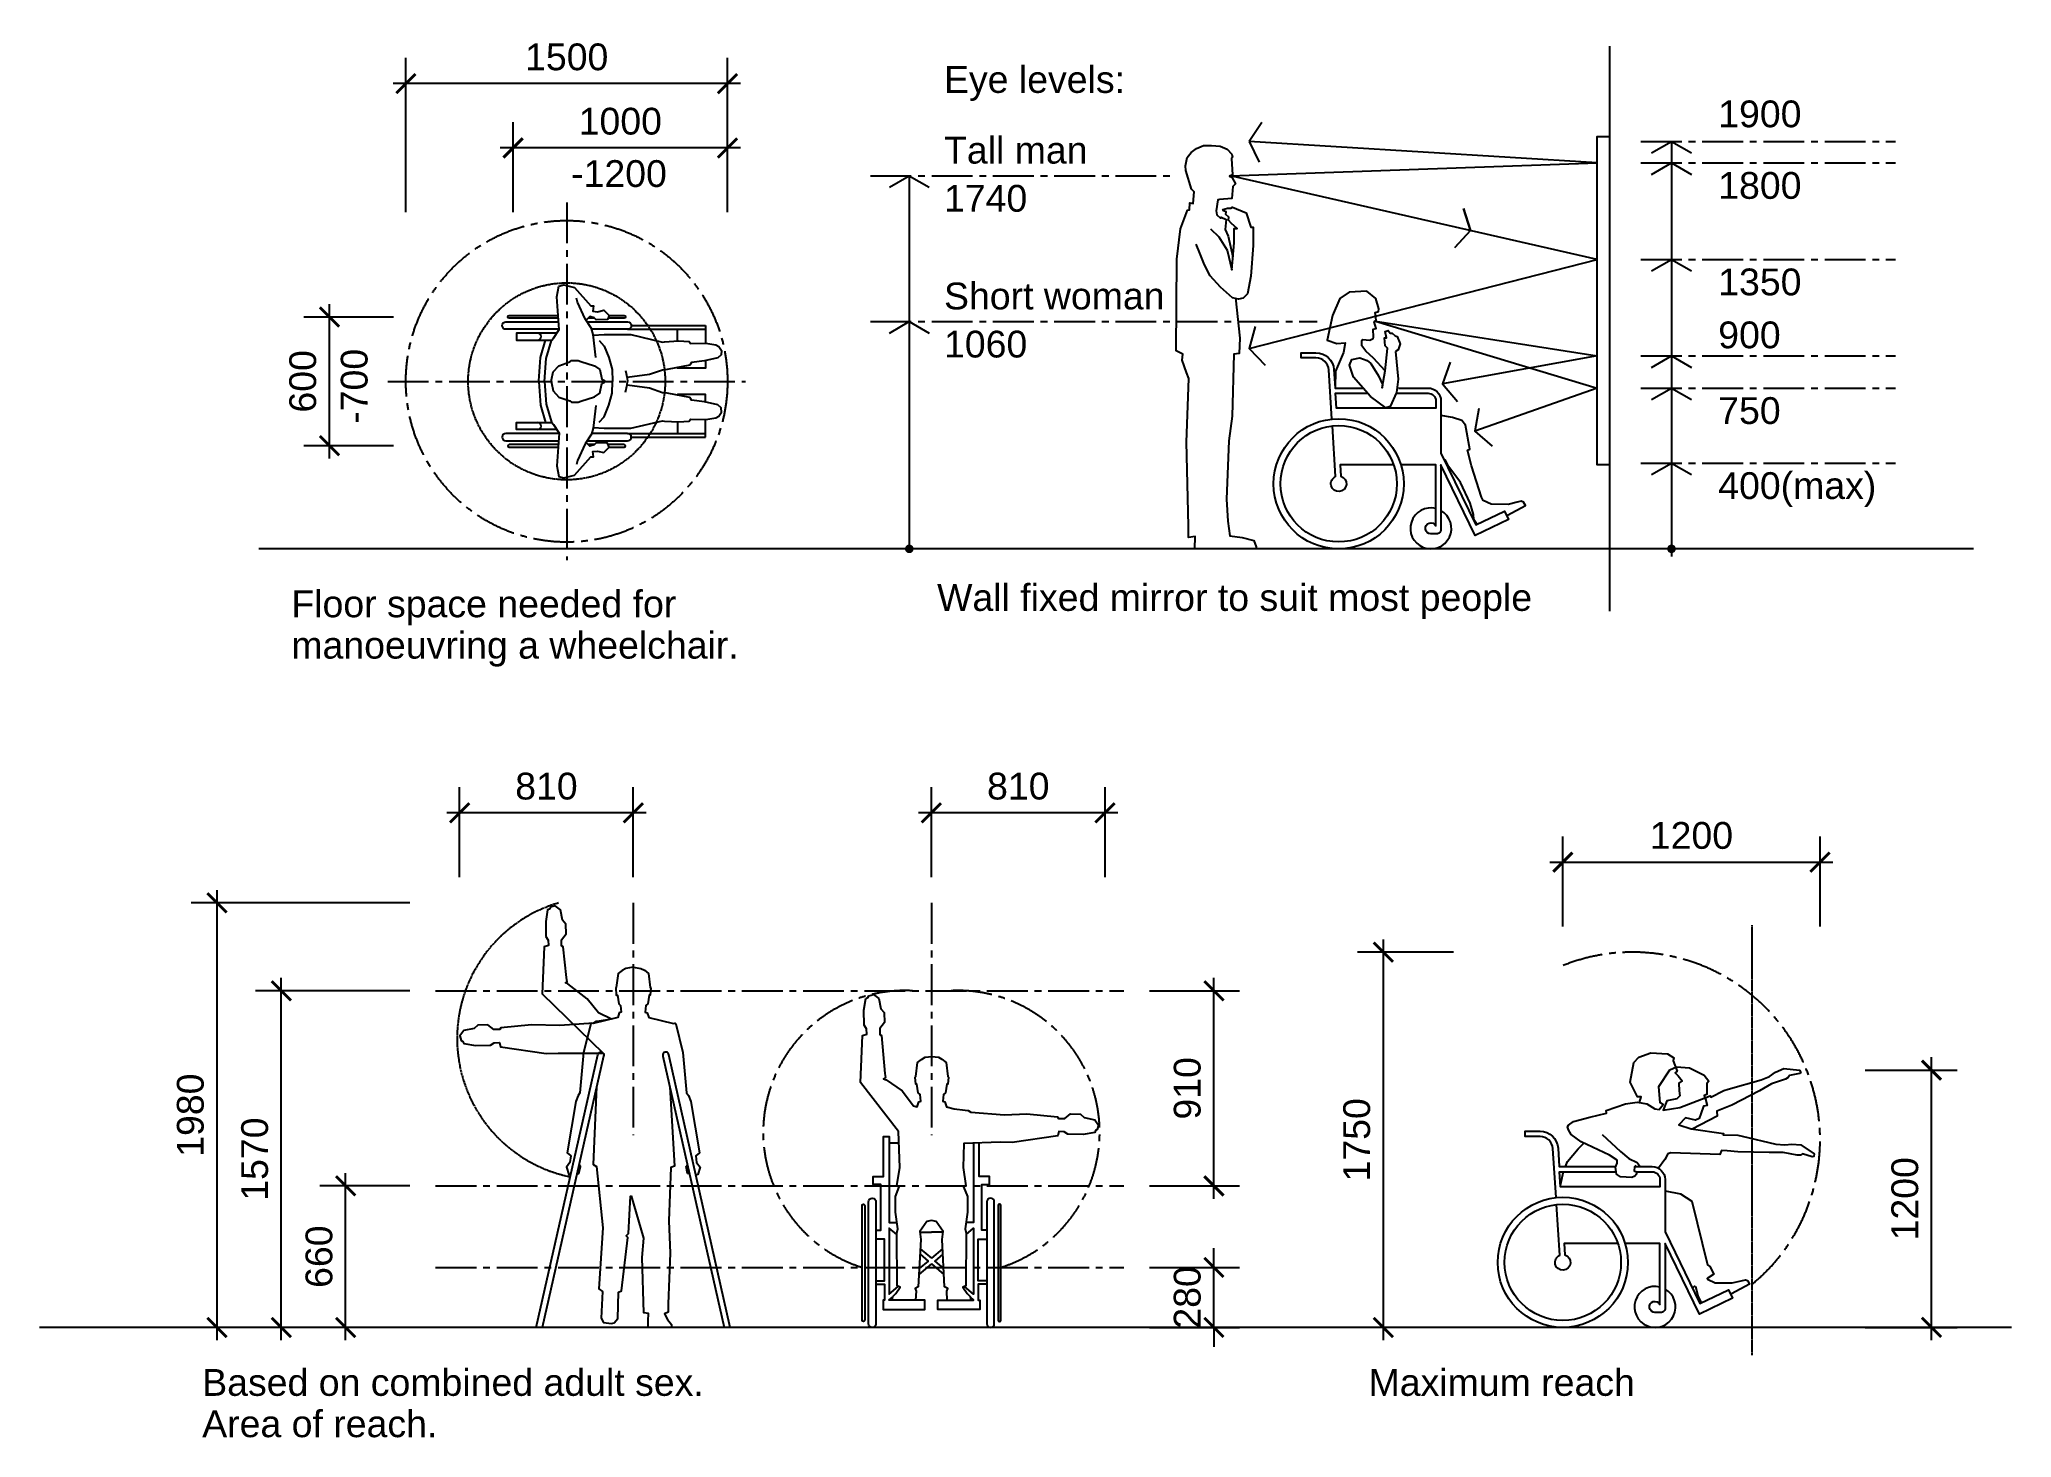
# Model space of a CAD drawing. Header units: millimetres. Extents: x -1611 to 7587, y -514 to 6007.
import ezdxf

# ---------------------------------------------------------------- set-up
doc = ezdxf.new("R2010")
doc.units = ezdxf.units.MM
doc.header["$LTSCALE"] = 10
doc.linetypes.add('CENTER2', pattern=[28.575, 19.05, -3.175, 3.175, -3.175])
doc.linetypes.add('RCENTER', pattern=[1.4375, 1.25, -0.0625, 0.0625, -0.0625])
doc.layers.get('0').update_dxf_attribs({"linetype": 'CONTINUOUS'})
doc.layers.get('Defpoints').update_dxf_attribs({"color": 8, "linetype": 'CONTINUOUS'})
doc.layers.add('Annotations', color=8, linetype='CONTINUOUS')
doc.layers.add('Center Lines', color=8, linetype='CENTER2')
doc.styles.get("Standard").update_dxf_attribs({"font": 'arial.ttf'})
doc.dimstyles.new('ROMANS', dxfattribs={"dimscale": 50, "dimtxt": 2.5, "dimasz": 1.8, "dimexe": 2.4, "dimexo": 2.4, "dimgap": 1.2, "dimtad": 1, "dimdec": 0, "dimrnd": 1, "dimzin": 3, "dimdsep": 46, "dimtxsty": 'Standard', "dimblk1": 'ARCHTICK', "dimblk2": 'ARCHTICK', "dimsah": 1, "dimcen": 1.2, "dimdle": 1.2, "dimclrd": 256, "dimclre": 256, "dimclrt": 256, "dimadec": 1, "dimazin": 0, "dimtfac": 0.75, "dimtdec": 0, "dimtix": 1, "dimtmove": 2, "dimatfit": 3, "dimfxl": 0, "dimfrac": 1, "dimtolj": 1, "dimtzin": 3, "dimarcsym": 0})

# ---------------------------------------------------------------- blocks, each defined once
blk = doc.blocks.new('_ArchTick')
at = {"color": 0, "linetype": 'ByBlock', "const_width": 0.15}
blk.add_lwpolyline([(-0.5, -0.5), (0.5, 0.5)], dxfattribs=at)
blk = doc.blocks.new('*D4')
at = {"layer": 'Annotations', "linetype": 'Continuous', "lineweight": -2}
for p, q in [((2549, 2100), (2549, 2520)), ((3359, 2100), (3359, 2520)), ((3419, 2400), (2489, 2400))]:
    blk.add_line(p, q, dxfattribs=at)
at = {"layer": 'Defpoints', "color": 0, "linetype": 'Continuous'}
for p in [(2549, 2400), (2549, 1980), (3359, 1980)]:
    blk.add_point(p, dxfattribs=at)
at = {"layer": 'Annotations', "linetype": 'Continuous', "lineweight": -2, "xscale": 90, "yscale": 90, "zscale": 90, "rotation": 180}
blk.add_blockref('_ArchTick', (2549, 2400), dxfattribs=at)
at = {"layer": 'Annotations', "linetype": 'Continuous', "lineweight": -2, "xscale": 90, "yscale": 90, "zscale": 90}
blk.add_blockref('_ArchTick', (3359, 2400), dxfattribs=at)
at = {"layer": 'Annotations', "linetype": 'Continuous', "insert": (2954, 2523.8), "char_height": 125, "attachment_point": 5}
blk.add_mtext('\\A1;810', dxfattribs=at)
blk = doc.blocks.new('*D5')
at = {"layer": 'Annotations', "linetype": 'Continuous', "lineweight": -2}
for p, q in [((-783.1, -60), (-783.1, 2040)), ((116, 1980), (-903.1, 1980)), ((116, 0), (-903.1, 0))]:
    blk.add_line(p, q, dxfattribs=at)
at = {"layer": 'Defpoints', "color": 0, "linetype": 'Continuous'}
for p in [(-783.1, 1980), (236, 1980), (236, 0)]:
    blk.add_point(p, dxfattribs=at)
at = {"layer": 'Annotations', "linetype": 'Continuous', "lineweight": -2, "xscale": 90, "yscale": 90, "zscale": 90}
for p, rotation in [((-783.1, 1980), 90), ((-783.1, 0), 270)]:
    blk.add_blockref('_ArchTick', p, dxfattribs=dict(at, rotation=rotation))
at = {"layer": 'Annotations', "linetype": 'Continuous', "insert": (-906.9, 990), "char_height": 125, "attachment_point": 5, "rotation": 90}
blk.add_mtext('\\A1;1980', dxfattribs=at)
blk = doc.blocks.new('*D6')
at = {"layer": 'Annotations', "linetype": 'Continuous', "lineweight": -2}
for p, q in [((116, 1570), (-603.1, 1570)), ((-483.1, -60), (-483.1, 1630)), ((116, 0), (-603.1, 0))]:
    blk.add_line(p, q, dxfattribs=at)
at = {"layer": 'Defpoints', "color": 0, "linetype": 'Continuous'}
for p in [(-483.1, 1570), (236, 1570), (236, 0)]:
    blk.add_point(p, dxfattribs=at)
at = {"layer": 'Annotations', "linetype": 'Continuous', "lineweight": -2, "xscale": 90, "yscale": 90, "zscale": 90}
for p, rotation in [((-483.1, 1570), 90), ((-483.1, 0), 270)]:
    blk.add_blockref('_ArchTick', p, dxfattribs=dict(at, rotation=rotation))
at = {"layer": 'Annotations', "linetype": 'Continuous', "insert": (-606.9, 785), "char_height": 125, "attachment_point": 5, "rotation": 90}
blk.add_mtext('\\A1;1570', dxfattribs=at)
blk = doc.blocks.new('*D7')
at = {"layer": 'Annotations', "linetype": 'Continuous', "lineweight": -2}
for p, q in [((348.4, 2100), (348.4, 2520)), ((1158.4, 2100), (1158.4, 2520)), ((1218.4, 2400), (288.4, 2400))]:
    blk.add_line(p, q, dxfattribs=at)
at = {"layer": 'Defpoints', "color": 0, "linetype": 'Continuous'}
for p in [(348.4, 2400), (348.4, 1980), (1158.4, 1980)]:
    blk.add_point(p, dxfattribs=at)
at = {"layer": 'Annotations', "linetype": 'Continuous', "lineweight": -2, "xscale": 90, "yscale": 90, "zscale": 90, "rotation": 180}
blk.add_blockref('_ArchTick', (348.4, 2400), dxfattribs=at)
at = {"layer": 'Annotations', "linetype": 'Continuous', "lineweight": -2, "xscale": 90, "yscale": 90, "zscale": 90}
blk.add_blockref('_ArchTick', (1158.4, 2400), dxfattribs=at)
at = {"layer": 'Annotations', "linetype": 'Continuous', "insert": (753.4, 2523.8), "char_height": 125, "attachment_point": 5}
blk.add_mtext('\\A1;810', dxfattribs=at)
blk = doc.blocks.new('*D8')
at = {"layer": 'Annotations', "linetype": 'Continuous', "lineweight": -2}
for p, q in [((116, 660), (-303.1, 660)), ((-183.1, -60), (-183.1, 720)), ((116, 0), (-303.1, 0))]:
    blk.add_line(p, q, dxfattribs=at)
at = {"layer": 'Defpoints', "color": 0, "linetype": 'Continuous'}
for p in [(-183.1, 660), (236, 660), (236, 0)]:
    blk.add_point(p, dxfattribs=at)
at = {"layer": 'Annotations', "linetype": 'Continuous', "lineweight": -2, "xscale": 90, "yscale": 90, "zscale": 90}
for p, rotation in [((-183.1, 660), 90), ((-183.1, 0), 270)]:
    blk.add_blockref('_ArchTick', p, dxfattribs=dict(at, rotation=rotation))
at = {"layer": 'Annotations', "linetype": 'Continuous', "insert": (-306.9, 330), "char_height": 125, "attachment_point": 5, "rotation": 90}
blk.add_mtext('\\A1;660', dxfattribs=at)
blk = doc.blocks.new('*D9')
at = {"layer": 'Annotations', "linetype": 'Continuous', "lineweight": -2}
for p, q in [((4984, 1750), (4536.9, 1750)), ((4656.9, -60), (4656.9, 1810)), ((4984, 0), (4536.9, 0))]:
    blk.add_line(p, q, dxfattribs=at)
at = {"layer": 'Defpoints', "color": 0, "linetype": 'Continuous'}
for p in [(4656.9, 1750), (5104, 1750), (5104, 0)]:
    blk.add_point(p, dxfattribs=at)
at = {"layer": 'Annotations', "linetype": 'Continuous', "lineweight": -2, "xscale": 90, "yscale": 90, "zscale": 90}
for p, rotation in [((4656.9, 1750), 90), ((4656.9, 0), 270)]:
    blk.add_blockref('_ArchTick', p, dxfattribs=dict(at, rotation=rotation))
at = {"layer": 'Annotations', "linetype": 'Continuous', "insert": (4533.1, 875), "char_height": 125, "attachment_point": 5, "rotation": 90}
blk.add_mtext('\\A1;1750', dxfattribs=at)
blk = doc.blocks.new('*D10')
at = {"layer": 'Annotations', "linetype": 'Continuous', "lineweight": -2}
for p, q in [((3566.5, 1570), (3986.5, 1570)), ((3866.5, 600), (3866.5, 1630)), ((3566.5, 660), (3986.5, 660))]:
    blk.add_line(p, q, dxfattribs=at)
at = {"layer": 'Defpoints', "color": 0, "linetype": 'Continuous'}
for p in [(3446.5, 1570), (3866.5, 1570), (3446.5, 660)]:
    blk.add_point(p, dxfattribs=at)
at = {"layer": 'Annotations', "linetype": 'Continuous', "lineweight": -2, "xscale": 90, "yscale": 90, "zscale": 90}
for p, rotation in [((3866.5, 1570), 90), ((3866.5, 660), 270)]:
    blk.add_blockref('_ArchTick', p, dxfattribs=dict(at, rotation=rotation))
at = {"layer": 'Annotations', "linetype": 'Continuous', "insert": (3742.7, 1115), "char_height": 125, "attachment_point": 5, "rotation": 90}
blk.add_mtext('\\A1;910', dxfattribs=at)
blk = doc.blocks.new('*D11')
at = {"layer": 'Annotations', "linetype": 'Continuous', "lineweight": -2}
for p, q in [((3866.5, 280), (3866.5, 370)), ((3566.5, 280), (3986.5, 280)), ((3866.5, 0), (3866.5, 280)), ((3566.5, 0), (3986.5, 0)), ((3866.5, 0), (3866.5, -90))]:
    blk.add_line(p, q, dxfattribs=at)
at = {"layer": 'Defpoints', "color": 0, "linetype": 'Continuous'}
for p in [(3446.5, 280), (3866.5, 280), (3446.5, 0)]:
    blk.add_point(p, dxfattribs=at)
at = {"layer": 'Annotations', "linetype": 'Continuous', "lineweight": -2, "xscale": 90, "yscale": 90, "zscale": 90}
for p, rotation in [((3866.5, 280), 270), ((3866.5, 0), 90)]:
    blk.add_blockref('_ArchTick', p, dxfattribs=dict(at, rotation=rotation))
at = {"layer": 'Annotations', "linetype": 'Continuous', "insert": (3742.7, 140), "char_height": 125, "attachment_point": 5, "rotation": 90}
blk.add_mtext('\\A1;280', dxfattribs=at)
blk = doc.blocks.new('*D12')
at = {"layer": 'Annotations', "linetype": 'Continuous', "lineweight": -2}
for p, q in [((6903.4, 1200), (7333.3, 1200)), ((7213.3, -60), (7213.3, 1260)), ((6903.4, 0), (7333.3, 0))]:
    blk.add_line(p, q, dxfattribs=at)
at = {"layer": 'Defpoints', "color": 0, "linetype": 'Continuous'}
for p in [(6783.4, 1200), (7213.3, 1200), (6783.4, 0)]:
    blk.add_point(p, dxfattribs=at)
at = {"layer": 'Annotations', "linetype": 'Continuous', "lineweight": -2, "xscale": 90, "yscale": 90, "zscale": 90}
for p, rotation in [((7213.3, 1200), 90), ((7213.3, 0), 270)]:
    blk.add_blockref('_ArchTick', p, dxfattribs=dict(at, rotation=rotation))
at = {"layer": 'Annotations', "linetype": 'Continuous', "insert": (7089.5, 600), "char_height": 125, "attachment_point": 5, "rotation": 90}
blk.add_mtext('\\A1;1200', dxfattribs=at)
blk = doc.blocks.new('*D13')
at = {"layer": 'Annotations', "linetype": 'Continuous', "lineweight": -2}
for p, q in [((5493.7, 1870), (5493.7, 2290)), ((6693.7, 1870), (6693.7, 2290)), ((5433.7, 2170), (6753.7, 2170))]:
    blk.add_line(p, q, dxfattribs=at)
at = {"layer": 'Defpoints', "color": 0, "linetype": 'Continuous'}
for p in [(6693.7, 2170), (5493.7, 1750), (6693.7, 1750)]:
    blk.add_point(p, dxfattribs=at)
at = {"layer": 'Annotations', "linetype": 'Continuous', "lineweight": -2, "xscale": 90, "yscale": 90, "zscale": 90, "rotation": 180}
blk.add_blockref('_ArchTick', (5493.7, 2170), dxfattribs=at)
at = {"layer": 'Annotations', "linetype": 'Continuous', "lineweight": -2, "xscale": 90, "yscale": 90, "zscale": 90}
blk.add_blockref('_ArchTick', (6693.7, 2170), dxfattribs=at)
at = {"layer": 'Annotations', "linetype": 'Continuous', "insert": (6093.7, 2293.8), "char_height": 125, "attachment_point": 5}
blk.add_mtext('\\A1;1200', dxfattribs=at)
blk = doc.blocks.new('*D1')
at = {"layer": 'Annotations', "linetype": 'Continuous', "lineweight": -2}
for p, q in [((97.9, 5201.1), (97.9, 5921.1)), ((1597.8, 5501.1), (1597.8, 5921.1)), ((1657.8, 5801.1), (37.9, 5801.1))]:
    blk.add_line(p, q, dxfattribs=at)
at = {"layer": 'Defpoints', "color": 0, "linetype": 'Continuous'}
for p in [(97.9, 5801.1), (1597.8, 5381.1), (97.9, 5081.1)]:
    blk.add_point(p, dxfattribs=at)
at = {"layer": 'Annotations', "linetype": 'Continuous', "lineweight": -2, "xscale": 90, "yscale": 90, "zscale": 90, "rotation": 180}
blk.add_blockref('_ArchTick', (97.9, 5801.1), dxfattribs=at)
at = {"layer": 'Annotations', "linetype": 'Continuous', "lineweight": -2, "xscale": 90, "yscale": 90, "zscale": 90}
blk.add_blockref('_ArchTick', (1597.8, 5801.1), dxfattribs=at)
at = {"layer": 'Annotations', "linetype": 'Continuous', "insert": (847.9, 5924.9), "char_height": 125, "attachment_point": 5}
blk.add_mtext('\\A1;1500', dxfattribs=at)
blk = doc.blocks.new('*D2')
at = {"layer": 'Annotations', "linetype": 'Continuous', "lineweight": -2}
for p, q in [((40.4, 4712.4), (-378.6, 4712.4)), ((-258.6, 4052.4), (-258.6, 4772.4)), ((40.4, 4112.4), (-378.6, 4112.4))]:
    blk.add_line(p, q, dxfattribs=at)
at = {"layer": 'Defpoints', "color": 0, "linetype": 'Continuous'}
for p in [(-258.6, 4712.4), (160.4, 4712.4), (160.4, 4112.4)]:
    blk.add_point(p, dxfattribs=at)
at = {"layer": 'Annotations', "linetype": 'Continuous', "lineweight": -2, "xscale": 90, "yscale": 90, "zscale": 90}
for p, rotation in [((-258.6, 4712.4), 90), ((-258.6, 4112.4), 270)]:
    blk.add_blockref('_ArchTick', p, dxfattribs=dict(at, rotation=rotation))
at = {"layer": 'Annotations', "linetype": 'Continuous', "insert": (-382.5, 4412.4), "char_height": 125, "attachment_point": 5, "rotation": 90}
blk.add_mtext('\\A1;600', dxfattribs=at)
blk = doc.blocks.new('*D3')
at = {"layer": 'Annotations', "linetype": 'Continuous', "lineweight": -2}
for p, q in [((597.9, 5201.1), (597.9, 5621.1)), ((1597.8, 5201.1), (1597.8, 5621.1)), ((1657.8, 5501.1), (537.9, 5501.1))]:
    blk.add_line(p, q, dxfattribs=at)
at = {"layer": 'Defpoints', "color": 0, "linetype": 'Continuous'}
for p in [(597.9, 5501.1), (597.9, 5081.1), (1597.8, 5081.1)]:
    blk.add_point(p, dxfattribs=at)
at = {"layer": 'Annotations', "linetype": 'Continuous', "lineweight": -2, "xscale": 90, "yscale": 90, "zscale": 90, "rotation": 180}
blk.add_blockref('_ArchTick', (597.9, 5501.1), dxfattribs=at)
at = {"layer": 'Annotations', "linetype": 'Continuous', "lineweight": -2, "xscale": 90, "yscale": 90, "zscale": 90}
blk.add_blockref('_ArchTick', (1597.8, 5501.1), dxfattribs=at)
at = {"layer": 'Annotations', "linetype": 'Continuous', "insert": (1097.9, 5624.9), "char_height": 125, "attachment_point": 5}
blk.add_mtext('\\A1;1000', dxfattribs=at)

msp = doc.modelspace()

# ---------------------------------------------------------------- linework, layer by layer
at = {"color": 0, "linetype": 'ByBlock'}
for p, q in [((5713.1, 3341.3), (5713.1, 5976.1)), ((1131.8, 4655), (1495.2, 4655)), ((1149.1, 4672.9), (1495.2, 4672.9)), ((1364.2, 4601.2), (1364.2, 4655)), ((1495.2, 4672.9), (1495.2, 4590.7)), ((1495.2, 4151.8), (1495.2, 4234)), ((1131.8, 4169.7), (1495.2, 4169.7)), ((1149.1, 4151.8), (1495.2, 4151.8)), ((1364.2, 4223.5), (1364.2, 4169.7)), ((2352.9, 860.4), (2397.5, 860.4)), ((2494.9, 444.8), (2549, 444.8)), ((2604.6, 444.8), (2549, 444.8)), ((2549, 296.4), (2490.7, 246.9)), ((2497.1, 366.9), (2549, 322.9)), ((2600.8, 366.9), (2549, 322.9)), ((2549, 296.4), (2607.2, 246.9))]:
    msp.add_line(p, q, dxfattribs=at)
at = {"color": 0, "linetype": 'Continuous'}
for p, q in [((7409.9, 3631.1), (-588.2, 3631.1)), ((7586.7, 0), (-1611.2, 0))]:
    msp.add_line(p, q, dxfattribs=at)
at = {"color": 0, "linetype": 'RCENTER'}
msp.add_line((6376.1, -128.7), (6376.1, 1875.6), dxfattribs=at)
at = {"color": 0, "linetype": 'ByBlock'}
for points in [[(5713.1, 4023.3), (5653.2, 4023.3), (5653.2, 5554.8), (5713.1, 5554.8)], [(3778.1, 3630.7), (3779.2, 3688.9), (3747.4, 3683.4), (3747.4, 3738.2), (3738.9, 4128.2), (3749, 4425.4), (3738.9, 4453.3), (3718.6, 4511.7), (3721.1, 4539.7), (3690.6, 4554.9), (3693.1, 4981.5), (3710.9, 5123.8), (3744, 5210.1), (3752, 5212.3), (3754.7, 5244.4), (3769.2, 5242.3), (3775, 5295.5), (3762.5, 5309.3), (3734.9, 5395.1), (3733.5, 5417.2), (3741.8, 5455.9), (3759.8, 5479.5), (3784.7, 5498.8), (3817.9, 5512.7), (3855.3, 5512.7), (3895.4, 5508.5), (3928.6, 5494.7), (3950.7, 5472.5), (3953.5, 5457.3), (3948, 5451.8), (3953.5, 5375.7), (3939.7, 5368.8), (3950.7, 5365.1), (3967.3, 5334.2), (3954.9, 5321.8), (3949.3, 5265.1), (3892.6, 5260.9), (3884.3, 5259.6), (3877.4, 5207), (3880, 5188.9), (3897.8, 5173.3), (3900.9, 5178), (3923.1, 5166.9), (3919.1, 5121.2), (3932.7, 5089.4), (3955.4, 4992.9)], [(3851.1, 5124), (3889.8, 5086.7), (3928.6, 5024.4), (3950.7, 4931.8), (3960.4, 5059), (3961.4, 5125.4), (3974.2, 5125.4), (3948, 5148.9), (3934.7, 5164.1), (3936.6, 5178), (3921.7, 5190.4), (3923.1, 5202.9), (3910.6, 5207), (3907.8, 5213.9), (3930, 5219.7), (3945.2, 5219.7), (3953.5, 5225), (4017.1, 5198.7), (4017.1, 5198.7), (4039.3, 5130.9), (4049.3, 5130.9), (4049, 5046.6), (4039.3, 4902.7), (4022.7, 4821.1), (4003.3, 4800.4), (3981.2, 4794.9), (3953.5, 4801.8), (3896.8, 4851.6), (3849.7, 4904.1), (3822, 4955.3), (3801.3, 5010.6), (3783.3, 5052.1)], [(744.6, 4412.4), (752.4, 4518.7), (777.1, 4603.4), (786.4, 4613.3), (812.7, 4654.4), (801.5, 4806.1), (811.6, 4856.6), (835.2, 4862.2), (883.5, 4849.9), (960, 4764.5), (972.3, 4764.2), (969.8, 4739.7), (991.4, 4737.2), (1021.8, 4744), (1045.4, 4719.3), (1038.6, 4701.3), (984.7, 4699), (976.5, 4708.6), (956.2, 4714.4), (938.6, 4697.4)], [(983.8, 4524.2), (970.9, 4630.9), (963.4, 4658.9), (934.3, 4704.1), (897.6, 4781.6), (893.3, 4799.9)], [(3967.1, 4801.1), (3987, 4614.3), (3984.8, 4541.7), (3959.5, 4538.4), (3950.9, 4249.4), (3935.4, 4135.3), (3925.7, 3862.8), (3931.5, 3760.3), (3940.9, 3691.5), (3998.7, 3684.2), (4051.9, 3670.4), (4063.8, 3640.2), (4064.1, 3630.9)], [(4665.3, 4461.6), (4665.3, 4461.6), (4610.8, 4520.5), (4574.6, 4552.8), (4557.1, 4577.6), (4556.2, 4603.3), (4558.9, 4607), (4593.9, 4605.1), (4609.5, 4611.6), (4610.4, 4618), (4609.5, 4655.5), (4623.3, 4658.4), (4613.2, 4689.7), (4623.3, 4697), (4618.7, 4733.8), (4634.3, 4737.4), (4635.1, 4751.1), (4621.8, 4798.3), (4579.3, 4832.3), (4497, 4829), (4453.8, 4799), (4419.8, 4719.3), (4394.4, 4604.9), (4439.5, 4588.6), (4478.1, 4591.4), (4470.7, 4547.3), (4433.9, 4459.1), (4432.1, 4382.8)], [(801.6, 4637), (614.1, 4637), (614.1, 4604.7), (778.4, 4604.7)], [(717.8, 4414.3), (725.8, 4523.5), (749.5, 4604.7)], [(971.3, 4627.4), (1022, 4630.4), (1146.7, 4630.4), (1294.6, 4595.7), (1304.5, 4597.4), (1369, 4601.5), (1419.4, 4598.2), (1426, 4588.3), (1496.2, 4590.7), (1543.2, 4582.3), (1556.7, 4574.9), (1570.5, 4556.3), (1568.2, 4535.4), (1552.8, 4521.9), (1490.8, 4508.4), (1430.1, 4500.3), (1425.9, 4492.7), (1422.7, 4487.5), (1316.9, 4466.9), (1294.6, 4465.2), (1233.5, 4443.8), (1129.4, 4429.9)], [(999.1, 4602.9), (1022.1, 4577.1), (1043.9, 4524.1), (1059.4, 4467.3), (1061.1, 4412.4)], [(4676.6, 4565.5), (4676, 4566.7), (4665, 4578.5), (4662.8, 4614.9), (4671.6, 4615.3), (4665.9, 4645.1), (4678.6, 4649), (4688.7, 4636.8), (4697.9, 4637.2), (4711.5, 4624.1), (4721.6, 4621.9), (4735.2, 4588.1), (4725.5, 4558.8), (4714.1, 4552.2)], [(777.4, 4412.4), (777.4, 4419.1), (785.2, 4456.5), (810.8, 4485.5), (862.4, 4503.2), (869.7, 4509.1), (901.2, 4509.6), (914.4, 4505.1), (976.8, 4484.9), (1001.9, 4467.8), (1011.7, 4423.1), (1024, 4415.6), (1024.3, 4412.4)], [(1495.2, 4510.6), (1495.2, 4473.8), (1364.2, 4473.8), (1364.2, 4476.1)], [(4714.1, 4552.2), (4726.1, 4422.5), (4718.4, 4360.9), (4688.7, 4294.8), (4667.8, 4288.2), (4596.2, 4342.2), (4517, 4431.3), (4498.3, 4488.5), (4509.3, 4514.9), (4547.8, 4522.6), (4580.6, 4509.4), (4598, 4495.7), (4634.4, 4438.8), (4652.4, 4397.2), (4651.9, 4381.5), (4665.3, 4461.6), (4676.6, 4565.5)], [(1121.7, 4462.6), (1129.9, 4427.9), (1131.5, 4412.4)], [(717.8, 4410.4), (725.8, 4301.2), (749.5, 4220)], [(744.6, 4412.4), (752.4, 4306), (777.1, 4221.3), (786.4, 4211.4), (812.7, 4170.3), (801.5, 4018.6), (811.6, 3968.1), (835.2, 3962.5), (883.5, 3974.8), (960, 4060.2), (972.3, 4060.5), (969.8, 4085), (991.4, 4087.5), (1021.8, 4080.7), (1045.4, 4105.4), (1038.6, 4123.4), (984.7, 4125.7), (976.5, 4116.1), (956.2, 4110.3), (938.6, 4127.3)], [(777.4, 4412.4), (777.4, 4405.6), (785.2, 4368.2), (810.8, 4339.2), (862.4, 4321.5), (869.7, 4315.6), (901.2, 4315.1), (914.4, 4319.6), (976.8, 4339.8), (1001.9, 4356.9), (1011.7, 4401.6), (1024, 4409.1), (1024.3, 4412.4)], [(971.3, 4197.3), (1022, 4194.3), (1146.7, 4194.3), (1294.6, 4229), (1304.5, 4227.3), (1369, 4223.2), (1419.4, 4226.5), (1426, 4236.4), (1496.2, 4234), (1543.2, 4242.4), (1556.7, 4249.8), (1570.5, 4268.4), (1568.2, 4289.3), (1552.8, 4302.8), (1490.8, 4316.3), (1430.1, 4324.4), (1425.9, 4332), (1422.7, 4337.2), (1316.9, 4357.8), (1294.6, 4359.5), (1233.5, 4380.9), (1129.4, 4394.8)], [(999.1, 4221.8), (1022.1, 4247.6), (1043.9, 4300.6), (1059.4, 4357.4), (1061.1, 4412.4)], [(1121.7, 4362.1), (1129.9, 4396.8), (1131.5, 4412.4)], [(1495.2, 4314.1), (1495.2, 4350.9), (1364.2, 4350.9), (1364.2, 4348.6)], [(983.8, 4300.5), (970.9, 4193.8), (963.4, 4165.8), (934.3, 4120.6), (897.6, 4043.1), (893.3, 4024.8)], [(5231, 3786.3), (5235.1, 3788.5), (5319.9, 3832.8), (5310, 3849.6), (5300.2, 3853.5), (5280.4, 3848.6), (5239, 3838.7), (5159.2, 3839.7), (5122.7, 3856.5), (5114.8, 3872.2), (5068.2, 4017.7), (5048.8, 4091.8), (5060, 4096.7), (5039.5, 4207.5), (5023.1, 4229.4), (4979.3, 4243.1), (4925.5, 4252.4)], [(801.6, 4187.7), (614.1, 4187.7), (614.1, 4220), (778.4, 4220)], [(5094.2, 3745.5), (5078.9, 3768.4), (5076.5, 3791.1), (5060.9, 3843.8), (5016.6, 3940.3), (4962.7, 4013.3), (4945.5, 4046.6), (4941.4, 4044.8)], [(1057.1, 1438.1), (996.8, 1466.9), (943.5, 1532.4), (853.8, 1602.7), (841.6, 1607.5), (850.1, 1612.4), (846.7, 1631.7), (831.9, 1774.8), (824, 1779.5), (824, 1807.8), (846.1, 1835.6), (844.3, 1881.5), (828.9, 1899.3), (818.9, 1947.9), (794, 1965.7), (772.6, 1959.8), (767.9, 1951.5), (758.4, 1947.9), (750.1, 1893.3), (751.3, 1823.2), (762, 1805.4), (763.2, 1780.5), (743, 1775.7), (734.2, 1555.3), (1018.7, 1278.8)], [(1158.4, 1679.5), (1123.3, 1674.1), (1106.6, 1664.5), (1087.6, 1650.7), (1079.2, 1585.8), (1076.6, 1583.3), (1079.2, 1549.5), (1084.4, 1549.5), (1090.4, 1509.1), (1099.1, 1502.2), (1102.6, 1470), (1093, 1467.4), (1086.1, 1444.9), (971, 1418.1), (964.1, 1419), (959.8, 1415.5), (926.9, 1282.3), (909.5, 1093.6), (901.5, 1082.1), (889.9, 1053.2), (849.5, 814.4), (866.7, 800.8), (863.1, 769.5), (846.5, 747.9), (857.6, 712.6), (866.2, 710.6)], [(1158.4, 1679.5), (1193.4, 1674.1), (1210.2, 1665.5), (1229.2, 1650.7), (1237.6, 1585.8), (1240.2, 1583.3), (1237.5, 1549.5), (1232.4, 1549.5), (1226.3, 1509.1), (1217.6, 1502.2), (1214.2, 1470), (1223.7, 1467.4), (1230.6, 1444.9), (1345.7, 1418.1), (1352.7, 1419), (1357, 1415.5), (1389.9, 1282.3), (1407.2, 1093.6), (1415.3, 1082.1), (1426.8, 1053.2), (1467.2, 814.4), (1450.1, 800.8), (1453.6, 769.5), (1470.2, 747.9), (1459.1, 712.6), (1450.5, 710.6)], [(2365.3, 127.6), (2368.2, 143.7), (2383, 157.5), (2402.8, 187.1), (2388.9, 194), (2387, 439.6), (2392.2, 459.7), (2381.4, 537.1), (2381.4, 610.2), (2398.9, 656.4), (2388.2, 660.7), (2401.1, 745.9), (2395.8, 913.9), (2218.4, 1141.9), (2227.2, 1362.3), (2247.4, 1367.1), (2246.2, 1392), (2235.5, 1409.8), (2234.3, 1479.9), (2242.6, 1534.5), (2252.1, 1538.1), (2256.9, 1546.4), (2278.2, 1552.3), (2303.2, 1534.5), (2313.1, 1485.9), (2328.5, 1468.1), (2330.3, 1422.2), (2308.2, 1394.4), (2308.2, 1366.1), (2316.1, 1361.4), (2331, 1184.3), (2334.4, 1164.9), (2325.9, 1160.1), (2338, 1155.2), (2412.4, 1104), (2464.6, 1033.7), (2464.6, 1033.7), (2482.8, 1029.6), (2489.7, 1052.1), (2499.2, 1054.7), (2495.8, 1086.8), (2487.1, 1093.8), (2481, 1134.2), (2475.9, 1134.2), (2473.2, 1167.9), (2475.8, 1170.5), (2484.2, 1235.4), (2503.2, 1249.2), (2520, 1260.1), (2550.7, 1264.3), (2581.4, 1260.1), (2598.1, 1251.4), (2617.1, 1235.4), (2625.5, 1170.5), (2628.1, 1167.9), (2625.5, 1134.2), (2620.3, 1134.2), (2614.2, 1093.8), (2605.6, 1086.8), (2602.1, 1054.7), (2611.6, 1052.1), (2618.6, 1029.6), (2654.8, 1019.5), (2706.5, 1013), (2720.4, 1012.2), (2732, 1004.5), (2889.4, 992.1), (2994.4, 996.7), (3137.5, 981.9), (3142.1, 974), (3170.5, 974), (3198.3, 996.1), (3244.1, 994.3), (3261.9, 978.8), (3310.6, 968.9), (3328.4, 944), (3322.4, 922.6), (3314.1, 917.9), (3310.6, 908.4), (3255.9, 900.1), (3185.9, 901.3), (3168.1, 911.9), (3143.1, 913.1), (3138.4, 893), (2925.8, 862.1), (2870, 864.5), (2700.5, 857.4), (2696.9, 745.9), (2709.8, 660.7), (2699, 656.4), (2716.5, 610.2), (2716.5, 537.1), (2705.7, 459.7), (2711, 439.6), (2709, 194), (2695.2, 187.1), (2714.9, 157.5), (2729.7, 143.7), (2732.7, 127.6)], [(1057.1, 1438.1), (999.2, 1428.3), (985.2, 1427.5), (973.6, 1419.8), (816.2, 1407.4), (683.7, 1412), (540.6, 1397.2), (535.9, 1389.3), (507.6, 1389.3), (479.8, 1411.4), (433.9, 1409.6), (416.1, 1394.2), (367.5, 1384.3), (349.7, 1359.3), (355.6, 1338), (363.9, 1333.2), (367.5, 1323.7), (422.1, 1315.4), (492.2, 1316.6), (510, 1327.3), (534.9, 1328.5), (539.7, 1308.3), (752.3, 1277.4), (808.1, 1279.8), (1018.7, 1278.8)], [(5834.5, 755.4), (5827.8, 748.7), (5826.7, 730.8), (5837.9, 726.3), (5836.8, 715.3), (5828.9, 705.2), (5816.4, 700), (5762.6, 702.2), (5744.7, 714.6), (5739.1, 746.8), (5746.9, 765.9), (5746.9, 780.4), (5711.1, 803.9), (5580.1, 865.5), (5533.1, 899.1), (5519.6, 921.4), (5515.1, 936), (5519.6, 942.7), (5543.1, 960.6), (5620.4, 980.8), (5697.7, 998.7), (5696.5, 1012.1), (5786.1, 1043.4), (5841, 1050.2), (5885.8, 1043.4), (5922.7, 1019.9), (5943.2, 1016), (5962.5, 1040.5), (5947.2, 1047.8), (5941.6, 1124.3), (5993.3, 1201.2), (6024.4, 1215.5), (6083.9, 1211.5), (6153.3, 1177.3), (6174, 1148.9), (6165.7, 1137.5), (6164.8, 1086), (6152.6, 1081.8), (6159.5, 1064.4), (6167.7, 1035.5), (6149.2, 1031.8), (6136.9, 996.8), (6130.4, 975.1), (6112.4, 966.7), (6066.3, 976.9), (6035.2, 945.6), (6091.8, 925.9), (6243.2, 904.7), (6242, 897.9), (6310.3, 896.8), (6330.5, 892.3), (6487.3, 855.4), (6528.6, 851.2), (6562.5, 854.8), (6604.6, 851.2), (6666, 809), (6665.1, 797.1), (6656.9, 795.3), (6612, 809.5), (6602.8, 804), (6587.2, 804), (6520.8, 816), (6455.4, 815.1), (6310.1, 818.5), (6259.6, 824.1), (6234.4, 825.5), (6225.9, 807.2), (5997, 815), (5982.9, 809.3), (5968.9, 782.7), (5940.2, 742.3)], [(5851.6, 1048.6), (5858.9, 1075.4), (5842.1, 1076.2), (5807.3, 1144.5), (5825, 1235.5), (5848.2, 1260.7), (5904.5, 1280.1), (5981.8, 1275.5), (6011.9, 1257.3), (6008.7, 1243.6), (6027.8, 1195.8), (6018.1, 1187.2), (6031.3, 1173.8), (6050, 1150.4), (6034.5, 1139.8), (6036.7, 1102.8), (6039.2, 1080.3), (6025.8, 1065.6), (5979.4, 1057.1), (5961.4, 1012.6), (6038.9, 1025.8), (6181.7, 1080.1), (6184, 1073.7), (6244.4, 1105.6), (6264.2, 1111.4), (6419.3, 1154.6), (6457.6, 1170.8), (6485.5, 1190.3), (6524.2, 1207.4), (6598.3, 1200.1), (6603.3, 1189.2), (6596.9, 1183.6), (6550.7, 1174.4), (6545.4, 1165.2), (6531.7, 1157.7), (6467.7, 1136.2), (6410.8, 1103.9), (6281.9, 1036.8), (6212.5, 1008.1), (6214.1, 985.5), (6096.3, 925.3)], [(987, 1121.5), (971.8, 760.5), (986.9, 750.5), (1016.1, 464.2), (997.6, 180.6), (1014.4, 167.2), (1008.9, 43.6), (1019, 23.5), (1056.3, 18.2), (1068.7, 21.2), (1087.1, 41.2), (1088.8, 164.7), (1103, 171.2), (1132.7, 420), (1126, 426.7), (1136, 438.4), (1145.2, 612.4), (1149.8, 613.4)], [(1328.9, 1122.8), (1351.4, 752.1), (1332.9, 745.4), (1324.5, 497.2), (1331.2, 346.2), (1321.2, 109.7), (1320.8, 71.7), (1304.2, 63.4), (1318.4, 37.4), (1337.3, 13.8), (1337.3, 0), (1227.3, 0), (1227.3, 31.5), (1229.7, 64.6), (1208.4, 68.1), (1200.1, 326.7), (1207.2, 416.4), (1149.8, 613.4)], [(2290.3, 453.5), (2313.6, 453.5), (2313.6, 666), (2277.4, 666), (2277.4, 704.3), (2326, 704.3), (2326, 890.4), (2352.1, 890.4), (2352.1, 489.9), (2388, 489.9)], [(2745.8, 859.3), (2745.8, 489.9), (2709.9, 489.9)], [(2807.6, 453.5), (2784.3, 453.5), (2784.3, 666), (2820.5, 666), (2820.5, 704.3), (2771.9, 704.3), (2771.9, 860.4)], [(5506.5, 750), (5515.8, 774.3), (5564.9, 833.2), (5591.8, 860)], [(5677.8, 899.6), (5762.4, 820.8), (5802.1, 787.5), (5840.3, 769.8), (5855.2, 750)], [(896, 716.1), (905.1, 717.8), (912.3, 750.3), (905.6, 758.7)], [(1420.8, 716.1), (1411.6, 717.8), (1404.4, 750.3), (1411.2, 758.7)], [(5482.6, 663.6), (5497.6, 726.6)], [(5970.8, 636.9), (6042.8, 623.5), (6095.9, 588.6), (6168.3, 291.3), (6179.9, 284.8), (6198, 248.6), (6166.4, 228.4), (6168, 225.4), (6204.4, 208.6), (6284.3, 207.6), (6325.7, 217.5), (6345.4, 222.4), (6355.3, 218.5), (6365.2, 201.7), (6280.4, 157.4), (6276.3, 155.2)], [(2387, 433.8), (2352.1, 463.4), (2352.1, 155.9), (2394, 191.4)], [(2622.8, 127.6), (2620.2, 169.3), (2625.1, 181.2), (2610.3, 189.1), (2598.5, 410), (2603.4, 447.5), (2570.9, 494.8), (2549, 499), (2527.1, 494.8), (2494.5, 447.5), (2499.5, 410), (2487.6, 189.1), (2472.8, 181.2), (2477.7, 169.3), (2475.1, 127.6)], [(2710.9, 433.8), (2745.8, 463.4), (2745.8, 155.9), (2703.9, 191.4)], [(2290.3, 216.8), (2330.6, 216.8), (2330.6, 411.4), (2290.3, 411.4)], [(2807.6, 216.8), (2767.3, 216.8), (2767.3, 411.4), (2807.6, 411.4)], [(2495.8, 341.5), (2533.3, 309.6), (2492.2, 274.8)], [(2602.2, 341.5), (2564.6, 309.6), (2605.7, 274.8)], [(2290.3, 201.8), (2330.6, 201.8), (2330.6, 127.6), (2323.5, 127.6), (2323.5, 83.5), (2518.9, 83.5), (2518.9, 127.6), (2352.1, 127.6), (2352.1, 129.3), (2366.7, 141.6)], [(2807.6, 201.8), (2767.3, 201.8), (2767.3, 127.6), (2774.5, 127.6), (2774.5, 83.5), (2579, 83.5), (2579, 127.6), (2745.8, 127.6), (2745.8, 129.3), (2731.3, 141.6)], [(6111.8, 193.5), (6097.8, 184.6)], [(6112.1, 192.9), (6122.8, 147.9), (6139.4, 114.4)]]:
    msp.add_lwpolyline(points, dxfattribs=at)
for points in [[(808.8, 4707.5), (579.8, 4707.5, -1), (579.8, 4719.6), (807.9, 4719.6, -1)], [(977.5, 4707.5), (949.1, 4707.5, -1)], [(1115.8, 4719.6, -1), (1115.8, 4707.5), (1041, 4707.5, -1)], [(1045, 4719.6), (1115.8, 4719.6, -1)], [(812.7, 4655), (563.8, 4655, -1), (563.8, 4689.7), (810.1, 4689.7, -1)], [(943.6, 4689.7), (1131.8, 4689.7, -1), (1131.8, 4655), (964.4, 4655, -1)], [(4417, 4236.4), (4402.2, 4465.8, 0.395507), (4342.3, 4521.9), (4273.1, 4521.9), (4273.1, 4546), (4342.3, 4546, -0.395507), (4426.2, 4467.3), (4431.8, 4381.1), (4561.6, 4381.1)], [(4717.5, 4357.1), (4865.5, 4357.1, -0.414214), (4901.5, 4321.1), (4901.5, 4286.9), (4437.8, 4286.9), (4433.3, 4357.1), (4583, 4357.1)], [(4727.6, 4381.1), (4865.5, 4381.1, -0.414214), (4925.5, 4321.1), (4925.5, 4077.6), (5088, 3742.6), (5221, 3807), (5239.9, 3768), (5085.3, 3693), (4925.5, 4022.5), (4925.5, 3720.9, -0.414214), (4905.5, 3700.9), (4878.3, 3700.9, -1.795388), (4901.5, 3738.4), (4901.5, 4022.5), (4738.9, 4022.5)], [(812.7, 4169.7), (563.8, 4169.7, 1), (563.8, 4135), (810.1, 4135, 1)], [(943.6, 4135), (1131.8, 4135, 1), (1131.8, 4169.7), (964.4, 4169.7, 1)], [(4705.1, 4022.5), (4454.8, 4022.5), (4458.2, 3969.5, -5.862675), (4434.2, 3968), (4419, 4204.3, 0.395507)], [(808.8, 4117.2), (579.8, 4117.2, 1), (579.8, 4105.1), (807.9, 4105.1, 1)], [(977.5, 4117.2), (949.1, 4117.2, 1)], [(1115.8, 4105.1, 1), (1115.8, 4117.2), (1041, 4117.2, 1)], [(1045, 4105.1), (1115.8, 4105.1, 1)], [(705.8, 0), (993, 1272, -1.106074), (1020.1, 1265.6), (734.2, 0)], [(1611, 0), (1323.7, 1272, 1.106074), (1296.7, 1265.6), (1582.5, 0)], [(5462.2, 605.3), (5447.5, 834.7, 0.395507), (5387.6, 890.8), (5318.4, 890.8), (5318.4, 914.9), (5387.6, 914.9, -0.395507), (5471.5, 836.2), (5477, 750), (5740.4, 750)], [(5829.1, 750), (5910.8, 750, -0.414214), (5970.8, 690), (5970.8, 446.5), (6133.3, 111.5), (6266.3, 175.9), (6285.2, 136.9), (6130.6, 61.9), (5970.8, 391.4), (5970.8, 89.8, -0.414214), (5950.8, 69.8), (5923.6, 69.8, -1.795388), (5946.8, 107.3), (5946.8, 391.4), (5784.2, 391.4)], [(5837.9, 726), (5910.8, 726, -0.414214), (5946.8, 690), (5946.8, 655.8), (5483.1, 655.8), (5478.6, 726), (5742.2, 726)], [(5750.4, 391.4), (5500.1, 391.4), (5503.5, 338.4, -5.862675), (5479.5, 336.9), (5464.3, 573.2)]]:
    msp.add_lwpolyline(points, format="xyb", dxfattribs=at)
at = {"color": 0}
msp.add_lwpolyline([(4030.3, 4564.8), (4030.3, 4564.8), (4030.3, 4564.8)], dxfattribs=at)
at = {"color": 0, "linetype": 'ByBlock'}
for points in [[(2225.6, 569.3, -1), (2237.8, 569.3), (2237.8, 33.4, -1), (2225.6, 33.4)], [(2255.6, 585.3, -1), (2290.3, 585.3), (2290.3, 17.4, -1), (2255.6, 17.4)], [(2842.3, 585.3, 1), (2807.6, 585.3), (2807.6, 17.4, 1), (2842.3, 17.4)], [(2872.3, 569.3, 1), (2860.2, 569.3), (2860.2, 33.4, 1), (2872.3, 33.4)]]:
    msp.add_lwpolyline(points, format="xyb", close=True, dxfattribs=at)
at = {"color": 0, "linetype": 'RCENTER'}
msp.add_circle((847.8, 4412.4), 459.3, dxfattribs=at)
at = {"color": 0, "linetype": 'ByBlock'}
for centre, radius in [((4448.4, 3934.6), 303.5), ((4448.4, 3934.6), 271.3), ((5493.7, 303.5), 303.5), ((5493.7, 303.5), 271.3)]:
    msp.add_circle(centre, radius, dxfattribs=at)
for centre, radius, start, end in [((712.8, 4620.9), 16.1, 270, 90), ((712.8, 4203.8), 16.1, 270, 90), ((4878.3, 3726.8), 95.7, 75.9759, 60.42329), ((5923.6, 95.7), 95.7, 75.9759, 60.42329)]:
    msp.add_arc(centre, radius, start, end, dxfattribs=at)
at = {"color": 0, "linetype": 'RCENTER'}
msp.add_arc((995.3, 1348.1), 658.5, 106.36923, 258.45069, dxfattribs=at)
at = {"layer": 'Annotations', "linetype": 'Continuous'}
for p, q in [((4089.6, 5620), (4030.3, 5530.4)), ((5653.2, 5431.1), (4030.3, 5530.4)), ((4030.3, 5530.4), (4078.2, 5434.3)), ((5907.6, 5477.4), (6000.7, 5531.1)), ((6000.7, 5531.1), (6000.7, 3595.4)), ((6000.7, 5531.1), (6093.7, 5477.4)), ((3944.2, 5371.1), (5653.2, 5431.1)), ((5907.6, 5377.4), (6000.7, 5431.1)), ((6000.7, 5431.1), (6093.7, 5377.4)), ((2352.7, 5317.4), (2445.8, 5371.1)), ((2445.8, 5371.1), (2445.8, 3631.1)), ((2445.8, 5371.1), (2538.8, 5317.4)), ((5653.2, 4981.1), (3944.2, 5371.1)), ((5031.3, 5218.5), (5062.9, 5115.8)), ((5031.3, 5218.5), (5062.9, 5115.8)), ((5062.9, 5115.8), (4989.9, 5037.1)), ((5062.9, 5115.8), (4989.9, 5037.1)), ((4030.3, 4564.8), (5653.2, 4981.1)), ((5907.6, 4927.4), (6000.7, 4981.1)), ((6000.7, 4981.1), (6093.7, 4927.4)), ((2352.7, 4637.4), (2445.8, 4691.1)), ((2445.8, 4691.1), (2538.8, 4637.4)), ((4619.6, 4692.4), (5653.2, 4381.1)), ((4619.6, 4692.4), (5653.2, 4531.1)), ((5653.2, 4531.1), (4932.9, 4400.7)), ((5907.6, 4477.4), (6000.7, 4531.1)), ((6000.7, 4531.1), (6093.7, 4477.4)), ((5653.2, 4381.1), (5082.8, 4179.9)), ((5907.6, 4327.4), (6000.7, 4381.1)), ((6000.7, 4381.1), (6093.7, 4327.4)), ((5907.6, 3977.4), (6000.7, 4031.1)), ((6000.7, 4031.1), (6093.7, 3977.4))]:
    msp.add_line(p, q, dxfattribs=at)
for points in [[(4989.9, 5037.1), (5062.9, 5115.8), (5031.3, 5218.5)], [(4989.9, 5037.1), (5062.9, 5115.8), (5031.3, 5218.5)], [(4059.2, 4668.2), (4030.3, 4564.8), (4105.4, 4488)], [(4969.1, 4501.8), (4932.9, 4400.7), (5002.3, 4318.7)], [(5102.5, 4285.5), (5082.8, 4179.9), (5164.4, 4110.1)]]:
    msp.add_lwpolyline(points, dxfattribs=at)
at = {"layer": 'Annotations', "linetype": 'Continuous', "const_width": 19.8}
for points in [[(2435.6, 3631.1, 1), (2455.9, 3631.1, 1)], [(5990.5, 3631.1, 1), (6010.8, 3631.1, 1)]]:
    msp.add_lwpolyline(points, format="xyb", close=True, dxfattribs=at)
at = {"layer": 'Center Lines'}
for p, q in [((5857.9, 5531.1), (7045.5, 5531.1)), ((5857.9, 5431.1), (7045.5, 5431.1)), ((2264.4, 5371.1), (3689.8, 5371.1)), ((847.8, 5246.9), (847.8, 3577.8)), ((5857.9, 4981.1), (7045.5, 4981.1)), ((2264.4, 4691.1), (4348.8, 4691.1)), ((5857.9, 4531.1), (7045.5, 4531.1)), ((13.2, 4412.4), (1682.4, 4412.4)), ((5857.9, 4381.1), (7045.5, 4381.1)), ((5857.9, 4031.1), (7045.5, 4031.1)), ((1158.4, 1980), (1158.4, 896.6)), ((2549, 1980), (2549, 896.6)), ((236, 1570), (3446.5, 1570)), ((236, 660), (3446.5, 660)), ((236, 280), (3446.5, 280))]:
    msp.add_line(p, q, dxfattribs=at)
msp.add_circle((847.8, 4412.4), 750, dxfattribs=at)
for centre, radius, start, end in [((5818.7, 875), 875, 309.57161, 111.80375), ((2425.1, 910.1), 660.9, 86.87996, 252.43793), ((2672.9, 910.1), 660.9, 287.56207, 93.12004)]:
    msp.add_arc(centre, radius, start, end, dxfattribs=at)

# ---------------------------------------------------------------- texts
at = {"layer": 'Annotations', "linetype": 'Continuous'}
for s, p in [('Eye levels:', (2607.6, 5757.6)), ('1900', (6218.5, 5597.3)), ('Tall man', (2607.6, 5428)), ('-1200', (868.5, 5318.9)), ('1800', (6218.5, 5263.6)), ('1740', (2607.6, 5203.6)), ('Short woman', (2607.6, 4748)), ('1350', (6218.5, 4813.6)), ('900', (6218.5, 4566.6)), ('1060', (2607.6, 4523.6)), ('750', (6218.5, 4213.6)), ('400(max)', (6218.5, 3863.6)), ('Floor space needed for', (-436.4, 3312.1)), ('Wall fixed mirror to suit most people', (2575.4, 3341.8)), ('manoeuvring a wheelchair.', (-436.4, 3119.3)), ('Based on combined adult sex.', (-852.1, -319)), ('Maximum reach', (4587.9, -319)), ('Area of reach.', (-852.1, -511.8))]:
    msp.add_text(s, height=125, dxfattribs=at).set_placement(p)
msp.add_text('-700', height=125, rotation=90, dxfattribs=at).set_placement((-80.8, 4214.6))

# ---------------------------------------------------------------- dimensions: what is measured, and where the dimension line sits
at = {"layer": 'Annotations', "color": 0, "linetype": 'Continuous'}
for base, p1, p2, picture, middle in [((97.9, 5801.1), (1597.8, 5381.1), (97.9, 5081.1), '*D1', (847.9, 5924.9)), ((597.9, 5501.1), (1597.8, 5081.1), (597.9, 5081.1), '*D3', (1097.9, 5624.9)), ((348.4, 2400), (1158.4, 1980), (348.4, 1980), '*D7', (753.4, 2523.8)), ((2549, 2400), (3359, 1980), (2549, 1980), '*D4', (2954, 2523.8)), ((6693.7, 2170), (5493.7, 1750), (6693.7, 1750), '*D13', (6093.7, 2293.8))]:
    dim = msp.add_linear_dim(base=base, p1=p1, p2=p2, dimstyle='ROMANS', dxfattribs=at)
    dim.commit()
    dim.dimension.update_dxf_attribs({"geometry": picture, "text_midpoint": middle})
for base, p1, p2, picture, middle in [((-258.6, 4712.4), (160.4, 4112.4), (160.4, 4712.4), '*D2', (-382.5, 4412.4)), ((-783.1, 1980), (236, 0), (236, 1980), '*D5', (-906.9, 990)), ((4656.9, 1750), (5104, 0), (5104, 1750), '*D9', (4533.1, 875)), ((-483.1, 1570), (236, 0), (236, 1570), '*D6', (-606.9, 785)), ((3866.5, 1570), (3446.5, 660), (3446.5, 1570), '*D10', (3742.7, 1115)), ((7213.3, 1200), (6783.4, 0), (6783.4, 1200), '*D12', (7089.5, 600)), ((-183.1, 660), (236, 0), (236, 660), '*D8', (-306.9, 330)), ((3866.5, 280), (3446.5, 0), (3446.5, 280), '*D11', (3742.7, 140))]:
    dim = msp.add_linear_dim(base=base, p1=p1, p2=p2, angle=90, dimstyle='ROMANS', dxfattribs=at)
    dim.commit()
    dim.dimension.update_dxf_attribs({"geometry": picture, "text_midpoint": middle})

doc.saveas('drawing.dxf')
